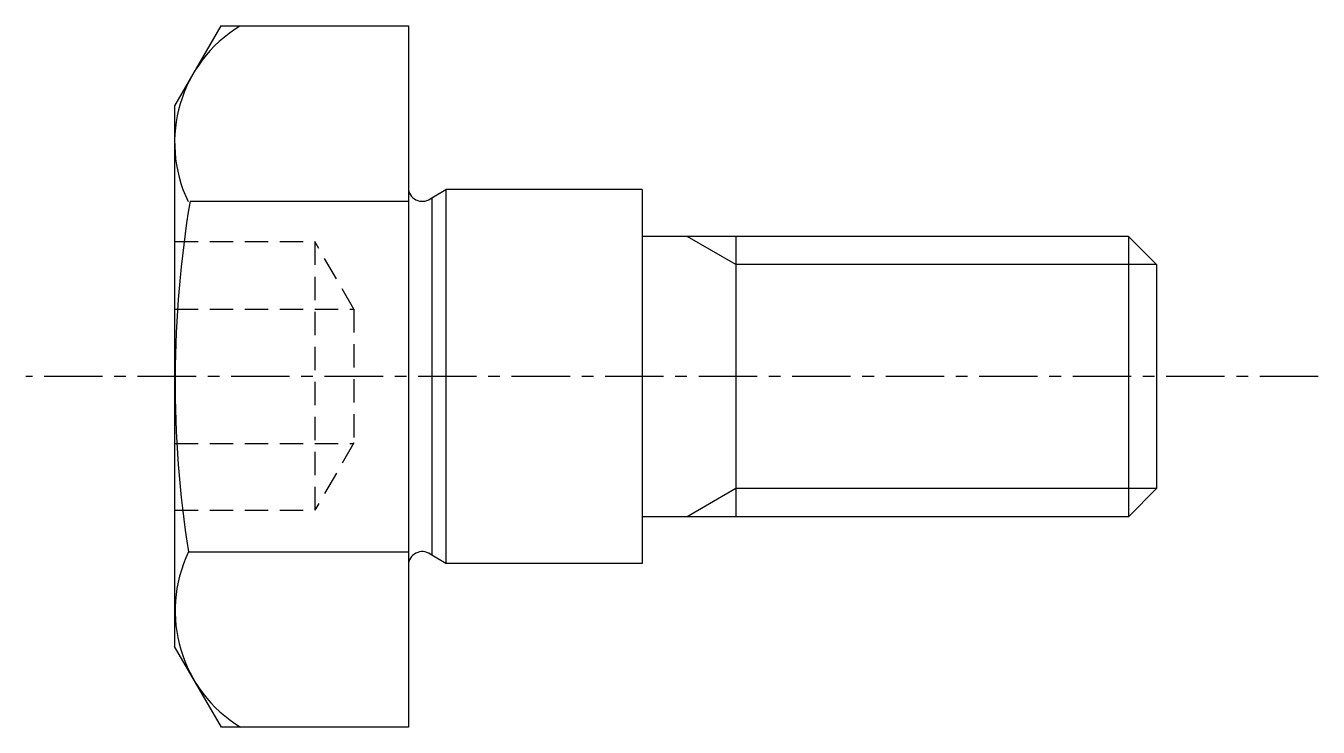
# Model space of a CAD drawing. Extents: x -113 to 45, y 47 to 261.
# Drawn here: x 17.15 to 44.79, y 244.45 to 259.46 of the extents above; entities outside this region: 2.
import ezdxf

# ---------------------------------------------------------------- set-up
doc = ezdxf.new("R2010")
doc.units = 0
doc.linetypes.add('CENTER', pattern=[2, 1.25, -0.25, 0.25, -0.25])
doc.linetypes.add('DASHED', pattern=[0.75, 0.5, -0.25])
doc.layers.get('0').update_dxf_attribs({"linetype": 'CONTINUOUS'})

msp = doc.modelspace()

# ---------------------------------------------------------------- linework, layer by layer
at = {"color": 7, "linetype": 'BYBLOCK'}
for p, q in [((21.322, 259.458), (20.332, 257.744)), ((21.333, 244.447), (20.332, 246.171))]:
    msp.add_line(p, q, dxfattribs=at)
at = {"color": 7, "linetype": 'CONTINUOUS'}
for p, q in [((21.322, 259.458), (25.332, 259.458)), ((25.332, 259.458), (25.332, 244.447)), ((20.332, 257.744), (20.332, 246.171)), ((25.832, 255.779), (26.132, 255.952)), ((26.132, 255.952), (26.132, 247.952)), ((30.332, 255.952), (26.132, 255.952)), ((30.332, 255.952), (30.332, 247.952)), ((20.661, 255.705), (25.332, 255.705)), ((25.832, 255.779), (25.832, 248.126)), ((40.732, 254.952), (30.332, 254.952)), ((32.332, 254.952), (32.332, 248.952)), ((40.732, 254.956), (40.732, 248.952)), ((40.732, 254.952), (41.332, 254.352)), ((41.332, 254.352), (41.332, 249.552)), ((40.732, 248.952), (41.332, 249.552)), ((40.732, 248.952), (30.332, 248.952)), ((20.626, 248.2), (25.332, 248.2)), ((26.132, 247.952), (25.832, 248.126)), ((30.332, 247.952), (26.132, 247.952)), ((25.332, 244.447), (21.333, 244.447))]:
    msp.add_line(p, q, dxfattribs=at)
at = {"color": 3}
for p, q in [((32.332, 254.352), (31.293, 254.952)), ((41.332, 254.352), (32.332, 254.352)), ((32.332, 249.552), (31.293, 248.952)), ((41.332, 249.552), (32.332, 249.552))]:
    msp.add_line(p, q, dxfattribs=at)
at = {"color": 3, "linetype": 'DASHED'}
for p, q in [((20.332, 254.839), (23.332, 254.839)), ((24.166, 253.396), (23.332, 254.839)), ((23.332, 254.839), (23.332, 249.088)), ((20.332, 253.396), (24.166, 253.396)), ((24.166, 253.396), (24.166, 250.531)), ((20.332, 250.515), (24.157, 250.515)), ((24.166, 250.531), (23.332, 249.088)), ((20.332, 249.088), (23.332, 249.088))]:
    msp.add_line(p, q, dxfattribs=at)
at = {"color": 1, "linetype": 'CENTER'}
msp.add_line((44.79, 251.952), (17.149, 251.952), dxfattribs=at)
at = {"color": 7, "linetype": 'CONTINUOUS'}
for centre, radius, start, end in [((23.255, 256.961), 2.923, 121.563, 205.5797), ((25.63, 256.003), 0.302, 189.6666, 312.1202), ((43.841, 251.845), 23.499, 170.5449, 188.9326), ((23.266, 246.94), 2.923, 154.5416, 238.5178), ((25.63, 247.902), 0.302, 47.8798, 170.3334)]:
    msp.add_arc(centre, radius, start, end, dxfattribs=at)

# ---------------------------------------------------------------- texts
for s, p in [('CMSG 8-5-2', (-113.703, 77.048)), ('CMSG08', (-113.703, 47.048))]:
    msp.add_text(s, height=8, dxfattribs=at).set_placement(p)

doc.saveas('drawing.dxf')
